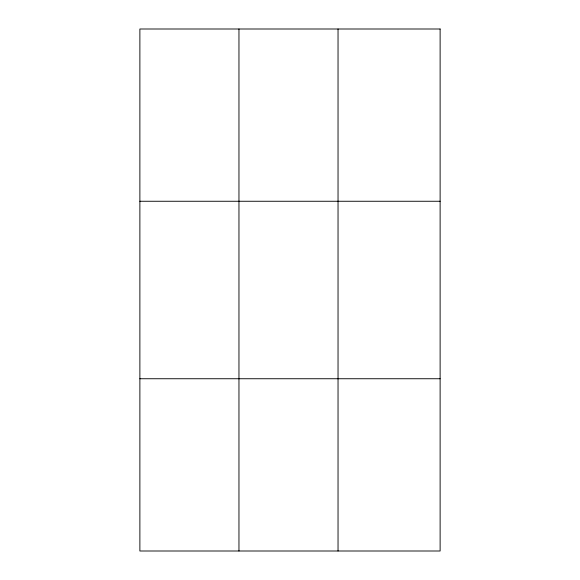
<?xml version="1.0" encoding="UTF-8"?>
<svg xmlns="http://www.w3.org/2000/svg" width="580" height="580" viewBox="0 0 580 580"><rect width="100%" height="100%" fill="white"/><g stroke="black" fill="none" stroke-linecap="round" stroke-linejoin="round"><path stroke-width="0.87" d="M238.96 551L238.96 29M338.038 551L338.038 29M139.881 201.26L440.118 201.26M139.881 378.74L440.118 378.74M440.118 29L440.118 551L139.881 551L139.881 29L440.118 29"/></g></svg>
